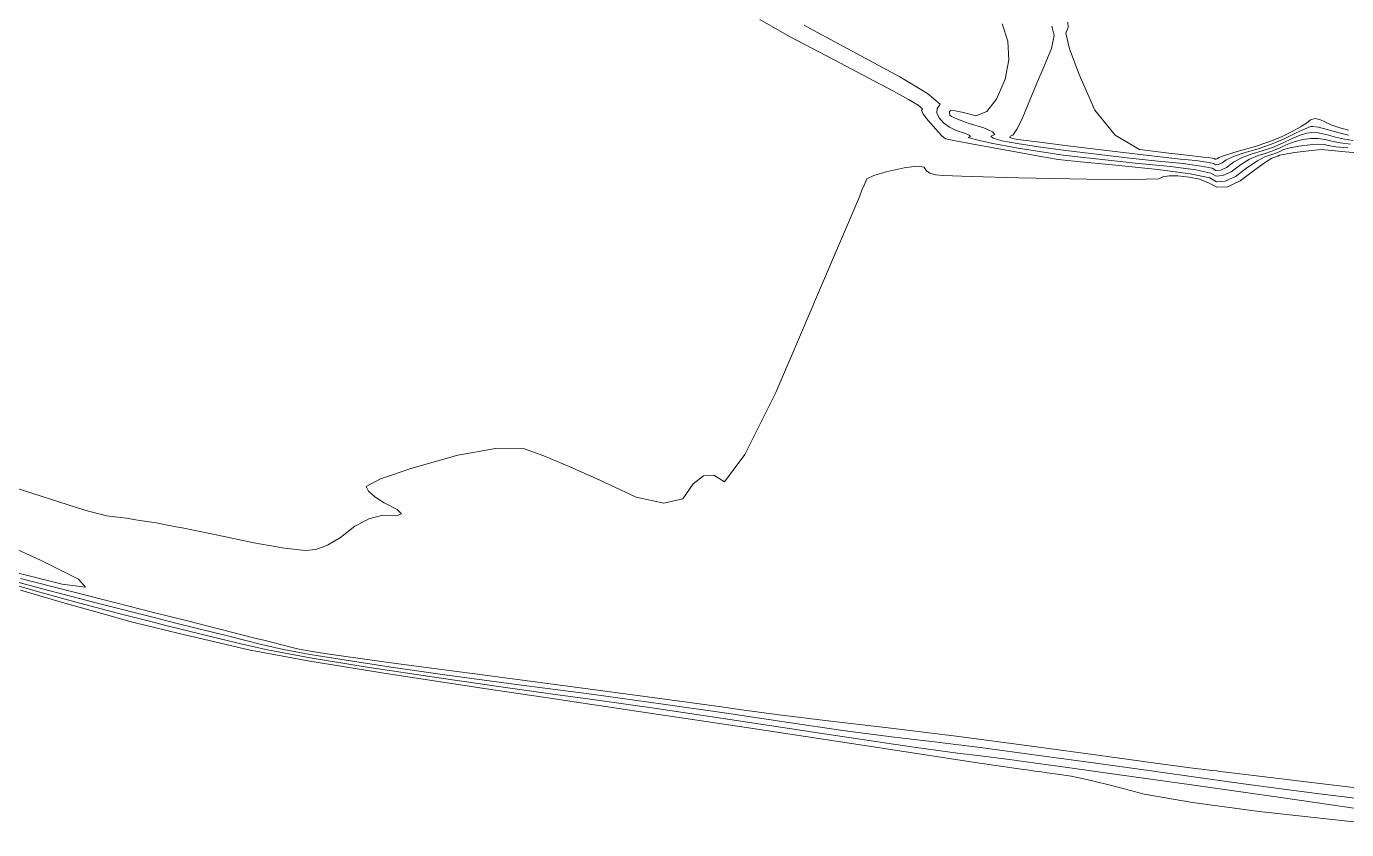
# Model space of a CAD drawing. Header units: inches. Extents: x 1337389 to 1347141, y 407035 to 414577.
# Drawn here: x 1343262 to 1344108, y 408803 to 409319 of the extents above; entities that cross this region are included whole.
import ezdxf

# ---------------------------------------------------------------- set-up
doc = ezdxf.new("R2010")
doc.units = ezdxf.units.IN
doc.header["$MEASUREMENT"] = 0
doc.layers.add('Topo', color=7, linetype='Continuous', lineweight=15, true_color=0x459900)

msp = doc.modelspace()

# ---------------------------------------------------------------- linework, layer by layer
at = {"layer": 'Topo'}
for p, q in [((1343750.4168, 409103.332, 735), (1343765.4011, 409138.4019, 735)), ((1343742.13, 409083.9368, 735), (1343749.628, 409101.485, 735)), ((1343749.628, 409101.485, 735), (1343750.4168, 409103.332, 735))]:
    msp.add_line(p, q, dxfattribs=at)
for points, elevation in [([(1343731.86, 409323.367), (1343750.941, 409312.375), (1343779.5231, 409297.372), (1343801.7621, 409285.655), (1343817.6561, 409277.2241), (1343827.2079, 409272.0779), (1343833.3681, 409268.337), (1343836.1379, 409266.0001), (1343835.517, 409265.0669), (1343836.756, 409262.5808), (1343839.8551, 409258.5399), (1343844.8142, 409252.9461), (1343848.2869, 409249.1639), (1343850.272, 409247.1941), (1343850.7689, 409247.037), (1343851.0559, 409246.914), (1343851.133, 409246.8252), (1343850.9981, 409246.77), (1343858.4079, 409245.3401), (1343873.361, 409242.535), (1343895.8579, 409238.3552), (1343912.0379, 409235.4259), (1343921.9011, 409233.7471), (1343925.4459, 409233.3191), (1343937.4879, 409232.0539), (1343958.0249, 409229.9509), (1343987.0569, 409227.012), (1344007.862, 409224.2469), (1344020.44, 409221.6569), (1344024.7911, 409219.2411), (1344030.2999, 409219.5748), (1344036.9657, 409222.657), (1344044.791, 409228.4898), (1344051.0771, 409232.6839), (1344055.8238, 409235.2401), (1344059.032, 409236.1571), (1344062.101, 409237.229), (1344065.032, 409238.4529), (1344067.8239, 409239.832), (1344072.0011, 409241.0411), (1344077.5621, 409242.0809), (1344084.5069, 409242.9521), (1344089.953, 409243.304), (1344093.899, 409243.1359), (1344096.3461, 409242.448), (1344101.379, 409241.6989), (1344108.9979, 409240.889)], 740), ([(1344011.4041, 409226.768), (1343995.1928, 409228.922), (1343972.572, 409231.2119), (1343953.3299, 409233.242), (1343937.4651, 409235.0099), (1343924.9779, 409236.5181), (1343911.276, 409238.522), (1343896.3599, 409241.0229), (1343880.2279, 409244.0201), (1343869.9421, 409246.2089), (1343865.4999, 409247.5891), (1343866.903, 409248.1599), (1343866.1069, 409249.089), (1343863.1119, 409250.375), (1343857.9179, 409252.0171), (1343853.4772, 409254.215), (1343849.7899, 409256.9693), (1343846.8559, 409260.2779), (1343845.501, 409263.386), (1343845.7229, 409266.291), (1343847.523, 409268.9941), (1343839.4959, 409275.767), (1343821.6409, 409286.6101), (1343793.9599, 409301.5239), (1343774.5039, 409311.9909), (1343763.2751, 409318.0131), (1343760.2719, 409319.589)], 745), ([(1344112.4649, 409245.7539), (1344106.798, 409246.6239), (1344101.001, 409247.8921), (1344095.0751, 409249.5579), (1344090.0347, 409250.5321), (1344085.8798, 409250.8141), (1344082.611, 409250.4039), (1344078.3942, 409249.124), (1344073.229, 409246.9759), (1344067.115, 409243.958), (1344060.6989, 409241.277), (1344053.9788, 409238.9312), (1344046.956, 409236.922), (1344040.8179, 409234.498), (1344035.5639, 409231.6571), (1344031.1949, 409228.401), (1344027.4728, 409226.68), (1344024.3971, 409226.493), (1344021.9678, 409227.842), (1344014.945, 409229.2891), (1344003.3291, 409230.8321), (1343987.1198, 409232.473), (1343969.1709, 409234.4301), (1343949.4829, 409236.701), (1343928.055, 409239.289), (1343910.5149, 409241.618), (1343896.8619, 409243.69), (1343887.0961, 409245.5049), (1343881.4761, 409247.077), (1343880.0021, 409248.408), (1343882.674, 409249.4962), (1343881.1579, 409251.2639), (1343875.4551, 409253.712), (1343865.5639, 409256.8401), (1343858.668, 409259.2669), (1343854.7661, 409260.9917), (1343853.858, 409262.0159), (1343853.461, 409263.012), (1343853.5759, 409263.981), (1343854.203, 409264.9209), (1343857.2108, 409264.8099), (1343862.6019, 409263.6451), (1343870.3749, 409261.4289), (1343877.3939, 409264.2658), (1343883.659, 409272.1551), (1343889.17, 409285.0978), (1343891.612, 409297.4839), (1343890.984, 409309.3139), (1343887.2881, 409320.5859)], 750), ([(1343919.0788, 409318.9611), (1343920.5901, 409313.139), (1343918.9829, 409304.636), (1343914.258, 409293.4519), (1343909.602, 409282.391), (1343905.014, 409271.4541), (1343900.4941, 409260.6398), (1343896.8799, 409253.1859), (1343894.1709, 409249.091), (1343892.3671, 409248.3559), (1343892.2979, 409247.6561), (1343893.963, 409246.99), (1343897.364, 409246.3578), (1343909.7541, 409244.7149), (1343931.1329, 409242.0589), (1343961.501, 409238.393), (1343985.0131, 409235.6179), (1344001.668, 409233.7341), (1344011.466, 409232.742), (1344018.487, 409231.809), (1344022.732, 409230.9349), (1344024.2009, 409230.1202), (1344026.06, 409230.232), (1344028.3101, 409231.2721), (1344030.9497, 409233.241), (1344035.6879, 409235.4049), (1344042.5221, 409237.764), (1344051.4519, 409240.3181), (1344059.9969, 409243.3011), (1344068.1569, 409246.7109), (1344075.9309, 409250.5481), (1344081.591, 409253.1659), (1344085.1359, 409254.5649), (1344086.5669, 409254.7439), (1344090.0758, 409254.146), (1344095.6631, 409252.769), (1344103.3291, 409250.615), (1344109.5082, 409249.0868)], 755), ([(1343929.3719, 409321.5909), (1343929.716, 409318.2319), (1343928.1758, 409314.5871), (1343930.5019, 409304.509), (1343936.6919, 409287.9961), (1343946.7468, 409265.0491), (1343959.6759, 409249.0001), (1343975.478, 409239.8481), (1343994.154, 409237.5929), (1344007.733, 409235.9751), (1344016.2161, 409234.9951), (1344019.602, 409234.6521), (1344022.0291, 409234.3301), (1344023.4961, 409234.0269), (1344024.0041, 409233.7462), (1344024.6459, 409233.785), (1344025.4239, 409234.144), (1344026.3371, 409234.8251), (1344030.558, 409236.311), (1344038.0879, 409238.605), (1344048.9259, 409241.7051), (1344058.3921, 409244.8779), (1344066.485, 409248.1233), (1344073.2059, 409251.4411), (1344078.5321, 409254.3541), (1344082.4631, 409256.8629), (1344084.9978, 409258.968), (1344087.8631, 409259.747), (1344091.0551, 409259.2019), (1344094.577, 409257.3321), (1344098.8091, 409255.5549), (1344103.753, 409253.872), (1344109.4079, 409252.283)], 760), ([(1344110.732, 409243.322), (1344104.088, 409244.1619), (1344098.674, 409245.17), (1344094.487, 409246.3469), (1344089.9941, 409246.918), (1344085.194, 409246.883), (1344080.087, 409246.2419), (1344075.1971, 409245.083), (1344070.5259, 409243.4039), (1344066.0731, 409241.2059), (1344061.4002, 409239.2528), (1344056.505, 409237.544), (1344051.39, 409236.0811), (1344045.9469, 409233.5909), (1344040.178, 409230.0729), (1344034.081, 409225.529), (1344028.8861, 409223.127), (1344024.5939, 409222.867), (1344021.2039, 409224.75), (1344011.4041, 409226.768)], 745), ([(1343765.4011, 409138.4019), (1343767.6341, 409143.6289), (1343784.9449, 409184.1168), (1343793.7001, 409204.55), (1343793.8989, 409204.929), (1343794.5851, 409206.5792), (1343795.7592, 409209.501), (1343797.4179, 409213.6949), (1343798.7841, 409217.0301), (1343799.8551, 409219.5053), (1343800.6321, 409221.1211), (1343805.0061, 409223.105), (1343812.9769, 409225.4581), (1343824.5461, 409228.179), (1343832.652, 409229.2331), (1343837.2958, 409228.6209), (1343838.477, 409226.3409), (1343840.9119, 409224.6729), (1343844.6011, 409223.6169), (1343849.5449, 409223.173), (1343867.3688, 409222.5619), (1343898.0749, 409221.7829), (1343941.6619, 409220.8381), (1343971.5719, 409220.6288), (1343987.805, 409221.1569), (1343990.3611, 409222.4208), (1343994.4479, 409223.0219), (1344000.0661, 409222.961), (1344007.2152, 409222.238), (1344013.751, 409220.772), (1344019.6759, 409218.564), (1344024.9869, 409215.6149), (1344031.713, 409216.022), (1344039.852, 409219.7858), (1344049.405, 409226.9062), (1344056.2071, 409231.7769), (1344060.2578, 409234.3981), (1344061.5581, 409234.7701), (1344062.8017, 409235.2049), (1344063.99, 409235.7008), (1344065.122, 409236.26), (1344068.8041, 409236.9991), (1344075.0369, 409237.9199), (1344083.8211, 409239.021), (1344089.912, 409239.6899), (1344093.311, 409239.9241), (1344094.0181, 409239.7259), (1344098.669, 409239.237), (1344107.265, 409238.4571), (1344119.8049, 409237.3858)], 735), ([(1343495.6831, 409030.9082), (1343508.1449, 409035.1989), (1343538.26, 409043.814), (1343562.515, 409048.017), (1343580.9101, 409047.8089), (1343593.4441, 409043.1888), (1343609.5711, 409036.4881), (1343629.2889, 409027.707), (1343652.5991, 409016.8449), (1343670.35, 409012.8229), (1343682.5411, 409015.6399), (1343689.174, 409025.2962), (1343695.828, 409030.356), (1343702.5039, 409030.8169), (1343709.202, 409026.682), (1343722.2889, 409044.1052), (1343741.7668, 409083.0881), (1343742.13, 409083.9368)], 735), ([(1343487.0458, 409015.684), (1343484.7888, 409017.1271), (1343480.9851, 409020.586), (1343479.5069, 409023.5849), (1343488.5609, 409028.456), (1343495.6831, 409030.9082)], 735), ([(1343246.5149, 409025.403), (1343276.983, 409015.394), (1343299.1171, 409008.5202), (1343312.9181, 409004.7831), (1343318.3838, 409004.1808), (1343325.525, 409003.214), (1343334.3429, 409001.88), (1343344.8371, 409000.1808), (1343357.4651, 408997.796)], 735), ([(1343479.2179, 409001.888), (1343481.2109, 409002.9349), (1343490.148, 409005.135), (1343498.9911, 409004.792), (1343502.067, 409006.0231), (1343499.377, 409008.828), (1343490.9189, 409013.208), (1343487.0458, 409015.684)], 735), ([(1343357.4651, 408997.796), (1343360.512, 408997.221), (1343381.3681, 408993), (1343407.4061, 408987.5189), (1343427.0389, 408984.0401), (1343440.269, 408982.563), (1343447.0951, 408983.0879), (1343454.6891, 408985.8679), (1343463.0489, 408990.9018), (1343472.178, 408998.19), (1343479.2179, 409001.888)], 735), ([(1343248.9731, 408986.202), (1343270.5359, 408976.242), (1343294.9171, 408964.1698), (1343299.5749, 408959.0718), (1343284.509, 408960.9471), (1343249.719, 408969.7949)], 735), ([(1343246.123, 408962.7939), (1343267.9371, 408956.3901), (1343292.55, 408949.5589), (1343319.9622, 408942.3011), (1343341.3591, 408936.859)], 720), ([(1343342.657, 408939.7391), (1343311.1639, 408947.749), (1343275.212, 408957.0907), (1343249.661, 408963.986)], 725), ([(1343343.955, 408942.619), (1343302.3659, 408953.1959), (1343257.8729, 408964.6229)], 730), ([(1343257.736, 408957.155), (1343286.2131, 408948.793), (1343309.8881, 408942.0258), (1343328.7611, 408936.8539), (1343340.061, 408933.9801)], 715), ([(1343341.3591, 408936.859), (1343350.174, 408934.617), (1343376.288, 408928.1241), (1343398.3048, 408922.8211), (1343410.376, 408920.0501)], 720), ([(1343412.3882, 408922.2619), (1343392.1769, 408927.238), (1343357.5182, 408935.9589), (1343342.657, 408939.7391)], 725), ([(1343414.6122, 408924.707), (1343408.0661, 408926.3509), (1343364.8629, 408937.3009), (1343343.955, 408942.619)], 730), ([(1343340.061, 408933.9801), (1343342.8301, 408933.2761), (1343360.3999, 408929.0101), (1343381.4687, 408924.0581), (1343406.0391, 408918.4191), (1343408.7161, 408917.9229)], 715), ([(1343410.376, 408920.0501), (1343416.224, 408918.7081), (1343443.486, 408913.657), (1343480.0919, 408907.666), (1343526.0411, 408900.7369), (1343565.7339, 408894.925), (1343599.1732, 408890.2309), (1343626.356, 408886.6542), (1343665.614, 408881.0631), (1343716.949, 408873.4561), (1343780.3589, 408863.833), (1343827.5882, 408856.8312), (1343858.634, 408852.4499), (1343873.4989, 408850.6899), (1343890.2349, 408848.5831), (1343908.8409, 408846.1291), (1343929.3179, 408843.3271), (1343962.6009, 408838.657), (1344008.692, 408832.1169), (1344067.5891, 408823.709), (1344107.144, 408818.0258), (1344127.3569, 408815.067)], 720), ([(1344143.0899, 408819.9359), (1344089.1859, 408826.5671), (1344046.8449, 408832.0789), (1344016.0681, 408836.473), (1343982.8943, 408841.1328), (1343947.324, 408846.0609), (1343909.357, 408851.255), (1343874.8591, 408855.8049), (1343843.83, 408859.7119), (1343816.269, 408862.9759), (1343785.1259, 408867.0891), (1343750.401, 408872.053), (1343712.093, 408877.8658), (1343669.9521, 408883.9258), (1343623.9769, 408890.2319), (1343574.1681, 408896.7861), (1343531.33, 408902.607), (1343495.465, 408907.697), (1343466.57, 408912.0539), (1343443.552, 408915.8209), (1343426.4079, 408918.9979), (1343415.1401, 408921.5842), (1343412.3882, 408922.2619)], 725), ([(1344173.633, 408823.2092), (1344089.2211, 408833.22), (1344043.392, 408838.6851), (1344036.1458, 408839.603), (1344030.652, 408840.3009), (1344026.9099, 408840.7778), (1344024.9201, 408841.0331), (1344021.607, 408841.434), (1344016.9711, 408841.9801), (1344011.0111, 408842.6701), (1343990.3, 408845.4198), (1343954.84, 408850.2288), (1343904.6291, 408857.0979), (1343857.736, 408863.2669), (1343814.1609, 408868.7341), (1343773.9038, 408873.5022), (1343742.664, 408877.3479), (1343720.4421, 408880.272), (1343707.2379, 408882.276), (1343674.2901, 408886.7889), (1343621.599, 408893.8102), (1343549.163, 408903.341), (1343496.9269, 408910.289), (1343464.8892, 408914.6567), (1343453.0491, 408916.442), (1343443.6171, 408917.986), (1343436.5928, 408919.2869), (1343431.9759, 408920.347), (1343414.6122, 408924.707)], 730), ([(1343408.7161, 408917.9229), (1343443.4199, 408911.4929), (1343493.613, 408903.2791), (1343556.616, 408893.777), (1343600.138, 408887.2429), (1343624.1769, 408883.676), (1343628.7339, 408883.0771), (1343661.276, 408878.2), (1343721.8041, 408869.0449), (1343810.3179, 408855.613), (1343870.0501, 408846.573), (1343900.9999, 408841.925), (1343903.168, 408841.668), (1343905.61, 408841.361), (1343908.3241, 408841.0029), (1343911.3112, 408840.594), (1343916.1669, 408839.9132), (1343922.8909, 408838.959), (1343931.483, 408837.7319), (1343943.594, 408835.2051), (1343959.2241, 408831.3771), (1343978.3731, 408826.2481), (1344009.3609, 408820.802), (1344052.1899, 408815.0371), (1344106.858, 408808.9541), (1344159.2581, 408803.3929)], 715)]:
    msp.add_lwpolyline(points, dxfattribs=dict(at, elevation=elevation))

doc.saveas('drawing.dxf')
